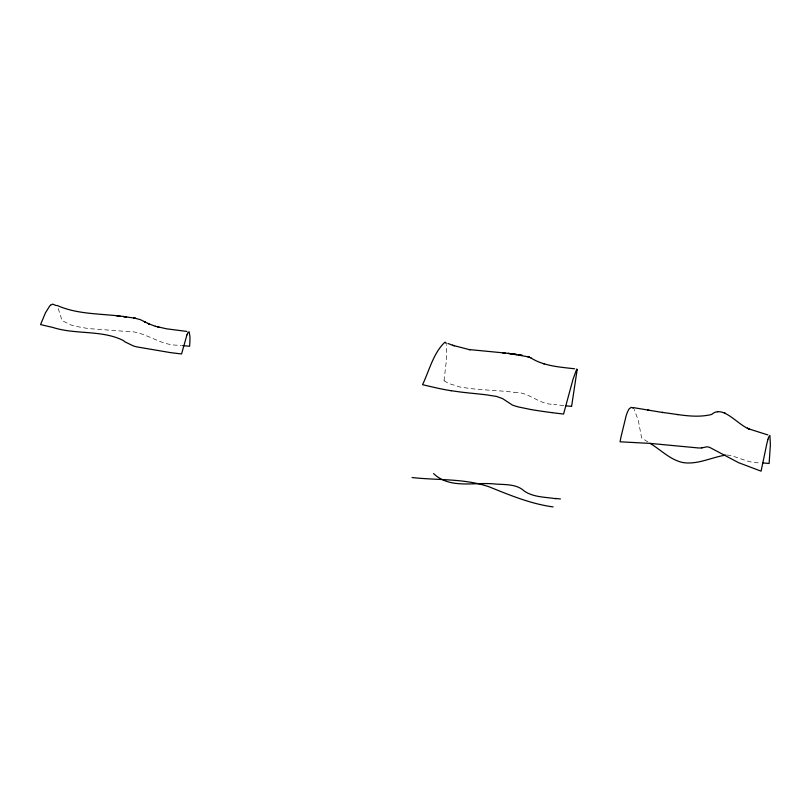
<?xml version="1.0" encoding="UTF-8"?>
<svg xmlns="http://www.w3.org/2000/svg" width="811" height="811" viewBox="0 0 811 811"><rect width="100%" height="100%" fill="white"/><g stroke="black" fill="none" stroke-linecap="round" stroke-linejoin="round"><path stroke-width="0.61" stroke-dasharray="4.05 3.04" d="M444.053 380.724L446.486 359.415L446.405 344.574M726.96 454.971C738.304 456.4 748.543 463.821 760.738 462.696M514.052 392.281C528.894 391.662 538.849 404.689 553.67 404.304M647.918 441.995L641.582 437.818L638.358 420.605L634.232 409.443M58.24 308.535L62.062 320.598L71.064 324.998A14.912 2.078 11.1 0 0 75.514 326.306L88.338 328.567L115.091 330.564A167.522 23.316 11.1 0 1 125.036 331.405C144.875 330.178 159.209 346.003 179.038 345.162A103.129 14.355 11.1 0 0 181.451 345.445M444.104 380.724A54.57 7.593 11.1 0 0 449.446 383.684L460.648 387.202L475.875 389.189A106.728 14.851 11.1 0 0 478.52 389.392L503.286 391.176A76.406 10.634 11.1 0 1 514.012 392.26M563.726 405.591A69.057 9.61 11.1 0 1 553.731 404.344"/><path stroke-width="1.22" d="M577.077 370.11L571.603 406.382M768.007 439.207L768.017 439.187A10.675 1.034 -78.1 0 0 767.845 439.795L767.459 441.255A18.977 1.835 -78.1 0 0 766.719 444.256L761.083 471.161L738.628 462.696L709.382 447.236L706.776 446.81L701.809 447.895M186.915 335.004L181.573 353.941A136.532 18.998 11.1 0 1 170.351 352.592L136.795 346.885A18.085 2.514 11.1 0 1 133.257 345.891L124.823 341.786A119.014 16.565 11.1 0 1 123.302 340.519C101.872 329.682 75.524 334.831 52.654 327.391A113.905 15.855 11.1 0 1 48.569 326.468L40.55 324.582L45.446 312.853L49.704 306.011A18.126 5.961 -76.1 0 1 50.292 305.433L50.535 305.22M186.956 334.892L187.25 334.122A20.873 2.017 -78.1 0 1 187.513 333.493L187.625 333.26M627.947 411.015L627.187 412.799A20.022 6.579 -76.1 0 0 626.163 415.708L620.983 437.007A143.598 47.21 -76.1 0 0 620.06 441.802L650.25 443.414L698.484 447.966A10.006 1.216 4.9 0 0 701.85 447.905M576.763 369.025L573.032 379.244L563.564 414.066L552.058 412.677M187.706 333.088L189.125 331.709L189.946 336.677A87.639 8.475 -78.1 0 1 189.602 346.267L182.657 345.577M444.874 342.232C433.236 353.221 429.354 370.495 422.541 384.698L435.791 387.759A38.685 5.383 11.1 0 0 451.159 390.75M50.708 305.078L52.695 304.135L56.243 305.585M711.612 414.462C722.895 404.314 737.381 424.792 749.597 429.232L747.377 428.188L748.827 428.877M711.541 414.482C695.23 418.517 678.219 414.289 662.009 412.383M717.492 411.755L718.272 411.562M725.693 455.113C711.531 457.282 697.916 464.744 683.278 462.615C670.261 460.07 660.935 449.781 649.885 443.252M762.776 462.888L769.122 463.486L770.379 444.671L769.903 435.456L768.686 437.088A9.397 0.912 -78.1 0 0 768.179 438.65M574.634 368.782C559.6 367.089 543.34 365.923 530.901 357.915M186.865 331.435L166.62 328.82L155.306 326.265M124.995 316.726L123.272 316.523L126.597 316.929C103.179 313.391 78.495 315.023 57.074 305.433M117.889 315.874L116.743 315.743L120.069 316.118M555.788 498.714C545.245 496.991 533.445 497.346 524.312 491.111C516.252 483.427 503.945 484.937 493.737 483.883C473.776 482.089 449.76 489.124 433.581 473.573M125.107 316.736L135.325 318.236L133.825 317.912M677.276 414.512L678.037 414.603M528.042 356.769L507.149 353.231L468.94 349.541L470.299 349.754M509.379 353.515L508.284 353.363L516.83 354.539L510.443 353.647M553.092 506.905C530.688 503.895 509.693 495.105 488.911 486.742C464.044 478.297 437.656 480.406 412.069 477.547M513.282 354.042L511.427 353.778L515.046 354.285M518.665 354.812L520.409 355.086M662.263 412.424L662.82 412.525L633.35 407.619M451.129 390.709L460.76 392.048A97.807 13.615 11.1 0 0 466.061 392.666L483.67 394.511A121.174 16.869 11.1 0 1 485.921 394.764L496.596 396.447L502.445 398.536A49.866 6.944 11.1 0 1 503.266 399.053L512.329 405.024A15.926 2.22 11.1 0 0 516.658 406.453A14.71 2.048 11.1 0 0 518.928 407.061L530.769 409.504A81.485 11.344 11.1 0 0 551.946 412.627M648.972 410.254L647.583 410.021M469.022 349.551L452.528 345.233L454.302 345.861M134.17 317.983L140.485 319.706L149.183 324.015L147.815 323.427M767.905 434.949L748.918 428.918M159.483 327.401L157.425 326.874M531.043 357.975L527.18 356.505M543.35 363.642L544.272 363.936M155.54 326.336L148.808 323.842M528.154 356.799L529.654 357.337L528.965 357.073M452.558 345.253L447.936 343.459M725.328 413.225L724.436 412.748M145.412 322.281L144.409 321.734L144.875 321.997M633.29 408.247L631.313 407.325L629.245 408.764A8.546 2.808 -76.1 0 0 628.322 410.254M446.162 343.469L446.101 343.327A10.016 3.295 -76.1 0 0 445.928 342.972M577.077 369.938L577.067 369.816A10.695 1.034 -78.1 0 0 577.047 369.481M560.442 498.947A87.75 12.652 11.3 0 1 555.14 498.42M445.351 342.354A8.739 2.869 -76.1 0 1 445.715 342.668M571.481 406.341A69.057 9.61 11.1 0 1 565.906 405.824M504.878 352.988L502.749 352.765L504.878 352.988M522.355 355.421L520.51 355.106L522.284 355.411"/></g></svg>
